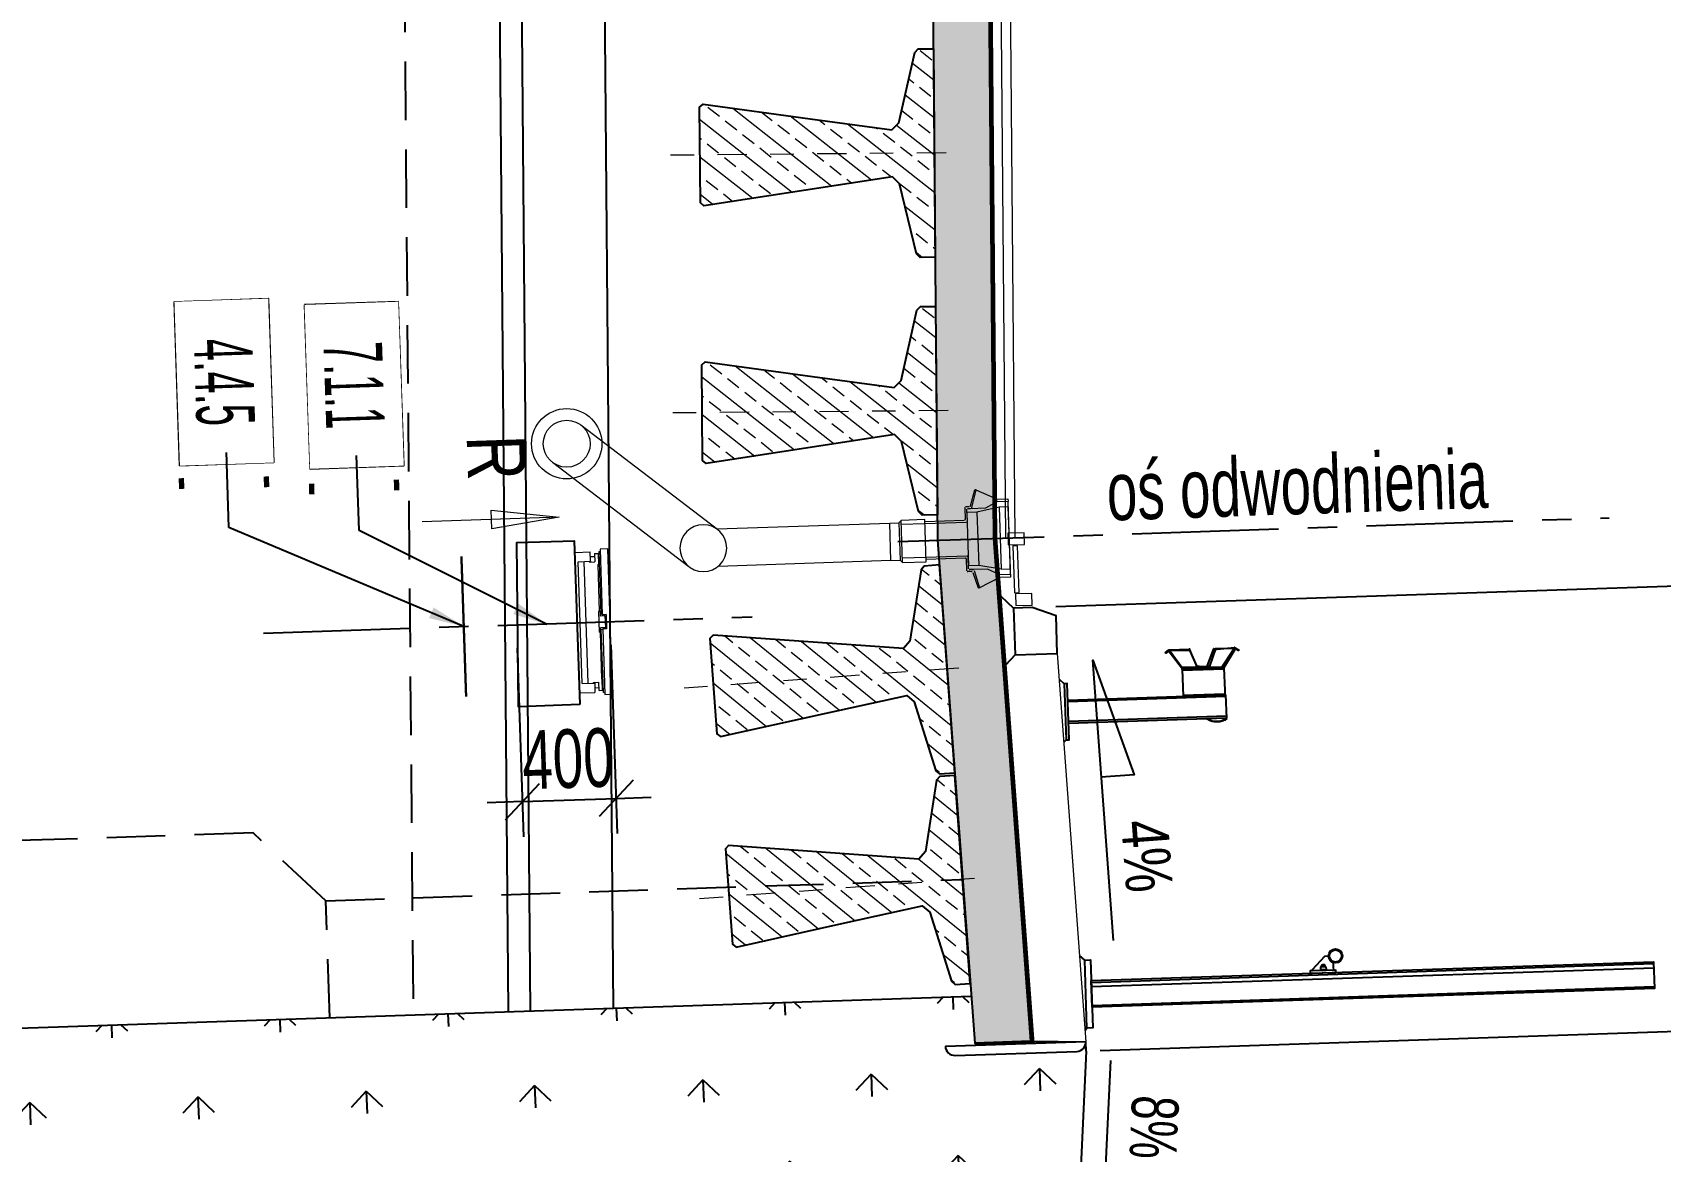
# Model space of a CAD drawing. Header units: metres. Extents: x 8395712 to 9795150, y 4166577 to 5794892.
# Drawn here: x 8418317.16 to 8418324.11, y 5772421.44 to 5772426.22 of the extents above; entities that cross this region are included whole.
import ezdxf
from ezdxf.enums import TextEntityAlignment as Align

# ---------------------------------------------------------------- set-up
doc = ezdxf.new("R2010")
doc.units = ezdxf.units.M
doc.set_wipeout_variables(frame=1)
doc.header["$PDMODE"] = 35
doc.header["$PDSIZE"] = 0.002
doc.linetypes.add('CENTER', pattern=[2, 1.25, -0.25, 0.25, -0.25])
doc.linetypes.add('HIDDEN', pattern=[0.375, 0.25, -0.125])
for name, color, linetype, lineweight in [('$0$AII_M_wyposażenie', 8, 'Continuous', 9), ('AII_M_konstrukcja', 1, 'Continuous', 25), ('AII_M_kreskowanie', 8, 'Continuous', 0), ('AII_M_nawierzchnia', 9, 'Continuous', 18), ('AII_M_odwodnienie', 8, 'Continuous', 9), ('AII_M_opisy', 1, 'Continuous', 25), ('AII_M_opisy wymiary', 1, 'Continuous', 25), ('AII_M_osie', 9, 'CENTER', 18), ('AII_M_wymiary', 1, 'Continuous', 25), ('AII_M_wyposazenie', 1, 'Continuous', 25)]:
    doc.layers.add(name, color=color, linetype=linetype, lineweight=lineweight)
for name, color, linetype in [('$4$AII_M_obiekty', 7, 'Continuous'), ('00RysOpi-T', 2, 'Continuous'), ('AII_M_bariery', 8, 'Continuous'), ('AII_M_ekrany', 8, 'Continuous'), ('AII_M_izolacja', 8, 'Continuous'), ('AII_M_konstrukcja beton', 3, 'Continuous'), ('AII_M_krawężnik', 9, 'Continuous'), ('AII_M_opis', 1, 'Continuous'), ('AII_M_opisy do legendy', 2, 'Continuous'), ('AII_M_osie główne', 8, 'CENTER'), ('AII_M_podpory', 1, 'Continuous'), ('AII_M_wyposażenie', 8, 'Continuous')]:
    doc.layers.add(name, color=color, linetype=linetype)
doc.styles.add('AII_norm.', font='CDMSIMPL.shx', dxfattribs={"width": 0.75, "bigfont": 'CDMBIGPL.shx'})
doc.styles.add('CDMSTYLE', font='CDMSIMPL.shx', dxfattribs={"width": 0.7, "bigfont": 'CDMBIGPL.shx'})
doc.dimstyles.new('CDM-ME100MM', dxfattribs={"dimscale": 0.1, "dimtxt": 2.5, "dimasz": 1.5, "dimexe": 1.5, "dimexo": 1, "dimgap": 0.5, "dimtad": 1, "dimdec": 0, "dimlfac": 1000, "dimrnd": 1, "dimzin": 9, "dimtxsty": 'CDMSTYLE', "dimblk": 'OBLIQUE', "dimcen": 2.5, "dimdle": 1.5, "dimclrd": 9, "dimclre": 9, "dimclrt": 1, "dimadec": 1, "dimazin": 2, "dimtfac": 1, "dimtdec": 0, "dimtix": 1, "dimtmove": 2, "dimatfit": 3, "dimldrblk": 'DOT', "dimfxl": 1, "dimtvp": 1, "dimtolj": 1, "dimtzin": 0, "dimlwd": 25, "dimlwe": 25, "dimarcsym": 0})
doc.dimstyles.new('CDM-ME100MM$7', dxfattribs={"dimscale": 0.1, "dimtxt": 2.5, "dimasz": 1.5, "dimexe": 1.5, "dimexo": 1, "dimgap": 0.5, "dimtad": 1, "dimdec": 0, "dimlfac": 1000, "dimrnd": 1, "dimzin": 9, "dimtxsty": 'CDMSTYLE', "dimblk": 'OBLIQUE', "dimcen": 2.5, "dimdle": 1.5, "dimclrd": 9, "dimclre": 9, "dimclrt": 1, "dimadec": 1, "dimazin": 2, "dimtfac": 1, "dimtdec": 0, "dimtix": 1, "dimtmove": 2, "dimatfit": 3, "dimfxl": 1, "dimtvp": 1, "dimtolj": 1, "dimtzin": 0, "dimlwd": 25, "dimlwe": 25, "dimarcsym": 0})

# ---------------------------------------------------------------- blocks, each defined once
blk = doc.blocks.new('Deska_0.6')
at = {"layer": 'AII_M_wyposażenie', "color": 0, "linetype": 'ByBlock', "lineweight": -2}
blk.add_lwpolyline([(0, 0), (0, -0.6, 0.414214), (0.04, -0.56), (0.04, -0.04, 0.414214)], format="xyb", close=True, dxfattribs=at)
blk = doc.blocks.new('Bariera')
at = {"color": 0, "linetype": 'ByBlock', "lineweight": -2}
for p, q in [((-0.165, 0.685), (-0.165, 0.505)), ((-0.0686, 0.685), (-0.165, 0.685)), ((-0.161, 0.505), (-0.161, 0.685)), ((-0.05, 0.685), (-0.0686, 0.685)), ((-0.054, 0.505), (-0.054, 0.685)), ((-0.05, 0.683), (-0.05, 0.687)), ((-0.05, 0.503), (-0.05, 0.683)), ((-0.042, 0.687), (-0.042, 0.013)), ((0.042, 0.687), (0.042, 0.013)), ((0.0522, 0.6891), (0.05, 0.687)), ((-0.165, 0.505), (-0.05, 0.505))]:
    blk.add_line(p, q, dxfattribs=at)
for points in [[(-0.25, 0.4542), (-0.25, 0.5379, -0.324981), (-0.2452, 0.5446), (-0.1778, 0.5664, 0.324981), (-0.173, 0.5731), (-0.173, 0.593), (-0.173, 0.6129, 0.324981), (-0.1778, 0.6196), (-0.2452, 0.6414, -0.324981), (-0.25, 0.6481), (-0.25, 0.7318, -0.15172), (-0.2488, 0.7358), (-0.239, 0.75), (-0.2365, 0.7483), (-0.2458, 0.7349, 0.15172), (-0.247, 0.7309), (-0.247, 0.6503, 0.324981), (-0.2422, 0.6436), (-0.1748, 0.6218, -0.324981), (-0.17, 0.6151), (-0.17, 0.593), (-0.17, 0.5709, -0.324981), (-0.1748, 0.5642), (-0.2422, 0.5424, 0.324981), (-0.247, 0.5357), (-0.247, 0.4551, 0.15172), (-0.2458, 0.4511), (-0.2365, 0.4377), (-0.239, 0.436), (-0.2488, 0.4502, -0.15172), (-0.25, 0.4542, 0.15172), (-0.2488, 0.4502)], [(0.0522, 0.6891, -0.305469), (0.0521, 0.6048), (0.05, 0.607, 0.3), (0.05, 0.687, 0.425)]]:
    blk.add_lwpolyline(points, format="xyb", dxfattribs=at)
blk.add_lwpolyline([(-0.1682, 0.6851, -0.252386), (-0.165, 0.6792), (-0.165, 0.5068, -0.252386), (-0.1682, 0.5009), (-0.241, 0.453), (-0.2437, 0.4572), (-0.1732, 0.5036, 0.252386), (-0.17, 0.5095), (-0.17, 0.6765, 0.252386), (-0.1732, 0.6824), (-0.2437, 0.7288), (-0.241, 0.733)], format="xyb", close=True, dxfattribs=at)
blk.add_lwpolyline([(-0.05, 0.013), (-0.05, 0.687), (0.05, 0.687), (0.05, 0.013)], dxfattribs=at)
blk.add_lwpolyline([(-0.12, 0), (0.12, 0), (0.12, 0.013), (-0.12, 0.013)], close=True, dxfattribs=at)
blk = doc.blocks.new('Ekran_przeciwolśnieniowy_pochwyt')
at = {"layer": 'AII_M_ekrany', "color": 0, "linetype": 'ByBlock', "lineweight": -2}
for p, q in [((-0.032, 0.025), (-0.032, 2.425)), ((-0.014, 0.025), (-0.014, 2.425)), ((0.066, 0.025), (0.066, 2.425))]:
    blk.add_line(p, q, dxfattribs=at)
at = {"layer": 'AII_M_ekrany', "color": 0, "linetype": 'ByBlock', "lineweight": -2, "ltscale": 0.5}
for p, q in [((-0.0739, 1.018), (-0.0739, 1.0141)), ((-0.0648, 1.0278), (-0.0662, 1.0254)), ((-0.0662, 1.0254), (-0.0662, 1.0065)), ((-0.0648, 1.0042), (-0.0662, 1.0065)), ((-0.0648, 1.0278), (-0.053, 1.0278)), ((-0.0648, 1.0278), (-0.0648, 1.0042)), ((-0.0648, 1.0042), (-0.053, 1.0042)), ((-0.053, 1.028), (-0.053, 1.004)), ((-0.05, 1.028), (-0.053, 1.028)), ((-0.053, 1.0278), (-0.053, 1.0042)), ((-0.053, 1.0235), (-0.053, 1.0085)), ((-0.05, 1.004), (-0.053, 1.004)), ((-0.05, 1.028), (-0.05, 1.004))]:
    blk.add_line(p, q, dxfattribs=at)
at = {"layer": 'AII_M_ekrany', "color": 0, "linetype": 'ByBlock', "lineweight": -2}
blk.add_lwpolyline([(0.074, 0.025), (-0.04, 0.025), (-0.04, 2.425), (0.074, 2.425), (0.074, 0.025)], dxfattribs=at)
blk.add_lwpolyline([(-0.0821, 1.059), (-0.0637, 1.059), (-0.05, 1.059), (-0.05, 0.97), (-0.0559, 0.97), (-0.111, 1.025), (-0.111, 1.04, 0.317383)], format="xyb", close=True, dxfattribs=at)
for points in [[(-0.04, 0.9597), (-0.04, 1.0692), (-0.05, 1.0692), (-0.05, 0.9597)], [(-0.128, 0), (-0.128, 0.025), (0.162, 0.025), (0.162, 0)]]:
    blk.add_lwpolyline(points, close=True, dxfattribs=at)
for radius in [0.03, 0.026]:
    blk.add_circle((-0.11, 1.07), radius, dxfattribs=at)
at = {"layer": 'AII_M_ekrany', "color": 0, "linetype": 'ByBlock', "lineweight": -2, "ltscale": 0.5}
for centre, start, end in [((-0.0663, 1.0178), 88.66574, 180.38083), ((-0.0663, 1.0141), 179.61917, 271.33426)]:
    blk.add_arc(centre, 0.00758, start, end, dxfattribs=at)
blk = doc.blocks.new('$0$ŁożGarn GJ-flat-1')
at = {"layer": '$0$AII_M_wyposażenie', "linetype": 'Continuous', "lineweight": -2, "ltscale": 0.01}
for p, q in [((-0.31, 0.107), (-0.31, 0.14)), ((-0.31, 0.14), (0.31, 0.14)), ((0.31, 0.14), (0.31, 0.107)), ((-0.03, 0.107), (-0.31, 0.107)), ((-0.301, 0.101), (-0.301, 0.107)), ((-0.301, 0.101), (-0.033, 0.101)), ((-0.292, 0.098), (-0.245, 0.098)), ((-0.292, 0.083), (-0.292, 0.098)), ((-0.292, 0.083), (-0.257, 0.083)), ((-0.28, 0.065), (-0.28, 0.083)), ((-0.257, 0.06), (-0.257, 0.083)), ((-0.245, 0.095), (-0.245, 0.101)), ((-0.044, 0.095), (-0.245, 0.095)), ((-0.044, 0.098), (-0.044, 0.101)), ((-0.044, 0.098), (-0.025, 0.098)), ((-0.044, 0.098), (-0.044, 0.092)), ((0.044, 0.092), (-0.044, 0.092)), ((-0.033, 0.107), (-0.033, 0.101)), ((0.03, 0.1235), (-0.03, 0.1235)), ((-0.03, 0.1235), (-0.03, 0.107)), ((-0.025, 0.1185), (-0.03, 0.1185)), ((-0.025, 0.1115), (-0.03, 0.1115)), ((0.025, 0.1185), (-0.025, 0.1185)), ((-0.025, 0.1185), (-0.025, 0.098)), ((0.025, 0.1185), (0.03, 0.1185)), ((0.025, 0.1185), (0.025, 0.098)), ((0.025, 0.1115), (0.03, 0.1115)), ((0.044, 0.098), (0.025, 0.098)), ((0.03, 0.1235), (0.03, 0.107)), ((0.31, 0.107), (0.03, 0.107)), ((0.033, 0.107), (0.033, 0.101)), ((0.301, 0.101), (0.033, 0.101)), ((0.044, 0.098), (0.044, 0.101)), ((0.044, 0.098), (0.044, 0.092)), ((0.245, 0.095), (0.044, 0.095)), ((0.245, 0.095), (0.245, 0.101)), ((0.292, 0.098), (0.245, 0.098)), ((0.292, 0.083), (0.257, 0.083)), ((0.257, 0.06), (0.257, 0.083)), ((0.28, 0.065), (0.28, 0.083)), ((0.292, 0.083), (0.292, 0.098)), ((0.301, 0.101), (0.301, 0.107)), ((-0.26, 0.065), (-0.3, 0.065)), ((-0.3, 0), (-0.3, 0.065)), ((-0.3, 0), (0.3, 0)), ((-0.26, 0.065), (-0.257, 0.065)), ((-0.26, 0.012), (-0.26, 0.065)), ((-0.26, 0.06), (-0.257, 0.06)), ((0.26, 0.036), (-0.26, 0.036)), ((-0.26, 0.012), (0.26, 0.012)), ((0.26, 0.065), (0.257, 0.065)), ((0.26, 0.06), (0.257, 0.06)), ((0.26, 0.065), (0.3, 0.065)), ((0.26, 0.012), (0.26, 0.065)), ((0.3, 0), (0.3, 0.065))]:
    blk.add_line(p, q, dxfattribs=at)
blk = doc.blocks.new('*E134')
at = {"layer": '$4$AII_M_obiekty', "lineweight": 18, "rotation": 0.000850774965542019}
blk.add_blockref('$0$ŁożGarn GJ-flat-1', (0.0005, -0.24), dxfattribs=at)
blk = doc.blocks.new('*U443')
at = {"layer": 'AII_M_odwodnienie', "color": 0, "lineweight": -2}
for p, q in [((-155, 0), (155, 0)), ((-167.2, -47.8), (-208.8, -134.5)), ((167.2, -47.8), (208.8, -134.5)), ((-210.1, -135.5), (-210.1, -138.6)), ((-210.1, -135.5), (-210.1, -138.6)), ((113.6, -134.5), (-113.7, -134.5)), ((210.1, -135.5), (210.1, -138.6)), ((210.1, -135.5), (210.1, -138.6)), ((210.1, -135.5), (210.1, -138.6)), ((210.1, -135.5), (210.1, -138.6)), ((210.1, -135.5), (210.1, -138.6)), ((-142.2, -160.8), (-209.4, -139.6)), ((-138, -166.6), (-138, -182)), ((-134, -186), (-84, -186)), ((-130, -161), (-130, -174)), ((-126, -178), (-76, -178)), ((112.5, -178), (-113.7, -178)), ((126, -178), (76, -178)), ((134, -186), (84, -186)), ((130, -161), (130, -174)), ((138, -166.6), (138, -182)), ((142.2, -160.8), (209.4, -139.6)), ((-80, -507.8), (-80, -1246)), ((80, -1246), (80, -507.8))]:
    blk.add_line(p, q, dxfattribs=at)
at = {"layer": 'AII_M_odwodnienie', "color": 0, "lineweight": -2, "ltscale": 0.25}
for p, q in [((-90, -458.8), (90, -458.8)), ((-80, -507.8), (-80, -468.4)), ((80, -507.8), (80, -468.4)), ((-80, -507.8), (80, -507.8))]:
    blk.add_line(p, q, dxfattribs=at)
at = {"layer": 'AII_M_odwodnienie', "color": 0, "lineweight": -2}
for points in [[(-155, 0), (-167.2, 0), (-167.2, -47.8), (-155, -47.8)], [(-132.5, 0), (132.5, 0), (132.5, -39.2), (-132.5, -39.2)], [(167.2, 0), (155, 0), (155, -47.8), (167.2, -47.8)]]:
    blk.add_lwpolyline(points, close=True, dxfattribs=at)
for points in [[(-155, -47.8), (-130, -97.8), (-130, -161)], [(-132.5, -39.2), (-113.7, -134.5), (-113.7, -178)], [(132.5, -39.2), (113.7, -134.5), (113.7, -178)], [(155, -47.8), (130, -97.8), (130, -161)], [(-134.4, -155.2), (-208.8, -134.5)], [(134.4, -155.2), (208.8, -134.5)], [(-80.1, -190), (-80.1, -358.2)], [(-72.1, -182), (-72.1, -358.2)], [(72, -182), (72, -358.2)], [(80, -190), (80, -358.2)]]:
    blk.add_lwpolyline(points, dxfattribs=at)
at = {"layer": 'AII_M_odwodnienie', "color": 0, "lineweight": -2, "ltscale": 0.25}
blk.add_lwpolyline([(-90, -458.8), (-90, -358.2), (90, -358.2), (90, -458.8), (80, -468.4), (-80, -468.4)], close=True, dxfattribs=at)
at = {"layer": 'AII_M_odwodnienie', "color": 0, "lineweight": -2, "ltscale": 0.1}
for points in [[(-72, -358.2), (-72, -458.8)], [(72, -358.2), (72, -458.8)]]:
    blk.add_lwpolyline(points, dxfattribs=at)
at = {"layer": 'AII_M_odwodnienie', "color": 0, "lineweight": -2, "ltscale": 10}
blk.add_circle((0, -1306), 100, dxfattribs=at)
at = {"layer": 'AII_M_odwodnienie', "color": 0, "lineweight": -2}
for centre, radius, start, end in [((-209.1, -135.5), 0.981, 75, 180), ((-209.1, -138.6), 0.981, 180, 252.9675), ((209.1, -135.5), 0.981, 0, 105), ((209.1, -135.5), 0.981, 0, 105), ((209.1, -135.5), 0.981, 0, 105), ((209.1, -135.5), 0.981, 0, 105), ((209.1, -135.5), 0.981, 0, 105), ((209.1, -138.6), 0.981, 287.0325, 0), ((209.1, -138.6), 0.981, 287.0325, 0), ((209.1, -138.6), 0.981, 287.0325, 0), ((209.1, -138.6), 0.981, 287.0325, 0), ((209.1, -138.6), 0.981, 287.0325, 0), ((-144, -166.6), 6, 0, 72.9675), ((-134, -182), 4, 180, 270), ((-136, -161), 6, 0, 75), ((-126, -174), 4, 180, 270), ((-84.1, -190), 4, 0, 90), ((-76.1, -182), 4, 0, 90), ((76, -182), 4, 90, 180), ((76, -182), 4, 90, 180), ((84, -190), 4, 90, 180), ((126, -174), 4, 270, 0), ((136, -161), 6, 105, 180), ((134, -182), 4, 270, 0), ((144, -166.6), 6, 107.0325, 180)]:
    blk.add_arc(centre, radius, start, end, dxfattribs=at)
blk = doc.blocks.new('Spadek')
at = {"layer": 'AII_M_wymiary', "color": 9}
blk.add_lwpolyline([(-0.2999, 0), (0.2999, 0), (0.0499, 0.07), (0.0499, 0.07), (0.0499, 0)], dxfattribs=at)
at = {"layer": 'AII_M_wymiary', "color": 1, "style": 'CDMSTYLE', "width": 0.8}
blk.add_attdef('SP', text='', height=0.1, rotation=360, dxfattribs=at).set_placement((-0.125, 0.035), align=Align.CENTER)
blk = doc.blocks.new('A$C2EC13F79')
at = {"layer": 'AII_M_odwodnienie', "color": 0, "lineweight": -2}
for points in [[(0, -7), (5, -7), (5, 0), (0, 0)], [(26, -4.63), (31, -4.63), (31, 2.37), (26, 2.37)], [(5.5, -5), (25.5, -5), (25.5, -3), (5.5, -3)]]:
    blk.add_lwpolyline(points, close=True, dxfattribs=at)
blk = doc.blocks.new('_OBLIQUE')
at = {"color": 0, "linetype": 'ByBlock'}
blk.add_line((-0.5, -0.5), (0.5, 0.5), dxfattribs=at)
blk = doc.blocks.new('*D372')
at = {"layer": 'AII_M_opisy wymiary', "color": 9, "linetype": 'ByBlock', "lineweight": 25, "transparency": 16777216}
for p, q in [((8418323.8526, 5772435.3014), (8418324.2414, 5772423.7079)), ((8418321.3977, 5772435.069), (8418324.0075, 5772435.1565)), ((8418321.5256, 5772423.767), (8418324.3863, 5772423.8629))]:
    blk.add_line(p, q, dxfattribs=at)
at = {"layer": 'Defpoints', "color": 0, "linetype": 'ByBlock', "lineweight": 25, "transparency": 16777216}
for p in [(8418321.2978, 5772435.0657), (8418324.2363, 5772423.8579), (8418321.4257, 5772423.7636)]:
    blk.add_point(p, dxfattribs=at)
at = {"layer": 'AII_M_opisy wymiary', "color": 9, "linetype": 'ByBlock', "lineweight": 25, "transparency": 16777216, "xscale": 0.15, "yscale": 0.15, "zscale": 0.15}
for p, rotation in [((8418323.8576, 5772435.1515), 91.92062238634111), ((8418324.2363, 5772423.8579), 271.9206223863411)]:
    blk.add_blockref('_OBLIQUE', p, dxfattribs=dict(at, rotation=rotation))
at = {"layer": 'AII_M_opisy wymiary', "color": 1, "linetype": 'ByBlock', "lineweight": 25, "transparency": 16777216, "insert": (8418324.2219, 5772429.5106), "char_height": 0.25, "attachment_point": 5, "rotation": 271.92062, "style": 'CDMSTYLE'}
blk.add_mtext('\\A1;11300', dxfattribs=at)
blk = doc.blocks.new('_DOT')
at = {"color": 0, "linetype": 'ByBlock'}
blk.add_line((-0.5, 0), (-1, 0), dxfattribs=at)
at = {"color": 0, "linetype": 'ByBlock', "const_width": 0.5}
blk.add_lwpolyline([(-0.25, 0, 1), (0.25, 0, 1)], format="xyb", close=True, dxfattribs=at)
blk = doc.blocks.new('*D373')
at = {"layer": 'AII_M_opisy wymiary', "color": 9, "linetype": 'ByBlock', "lineweight": 25, "transparency": 16777216}
for p, q in [((8418324.2313, 5772424.0078), (8418324.305, 5772421.809)), ((8418321.5256, 5772423.767), (8418324.3863, 5772423.8629)), ((8418321.7156, 5772421.8723), (8418324.4499, 5772421.964))]:
    blk.add_line(p, q, dxfattribs=at)
at = {"layer": 'Defpoints', "color": 0, "linetype": 'ByBlock', "lineweight": 25, "transparency": 16777216}
for p in [(8418321.4257, 5772423.7636), (8418324.3, 5772421.9589), (8418321.6157, 5772421.8689)]:
    blk.add_point(p, dxfattribs=at)
at = {"layer": 'AII_M_opisy wymiary', "color": 9, "linetype": 'ByBlock', "lineweight": 25, "transparency": 16777216, "xscale": 0.15, "yscale": 0.15, "zscale": 0.15}
for p, rotation in [((8418324.2363, 5772423.8579), 91.92062238634111), ((8418324.3, 5772421.9589), 271.9206223863411)]:
    blk.add_blockref('_OBLIQUE', p, dxfattribs=dict(at, rotation=rotation))
at = {"layer": 'AII_M_opisy wymiary', "color": 1, "linetype": 'ByBlock', "lineweight": 25, "transparency": 16777216, "insert": (8418324.4431, 5772422.9143), "char_height": 0.25, "attachment_point": 5, "rotation": 271.92062, "style": 'CDMSTYLE'}
blk.add_mtext('\\A1;1900', dxfattribs=at)
blk = doc.blocks.new('*D369')
at = {"layer": 'AII_M_opisy wymiary', "color": 9, "linetype": 'ByBlock', "lineweight": 25, "transparency": 16777216}
for p, q in [((8418324.2074, 5772436.4139), (8418324.6967, 5772421.8221)), ((8418321.4552, 5772436.1716), (8418324.3623, 5772436.2691)), ((8418321.7156, 5772421.8723), (8418324.8416, 5772421.9771))]:
    blk.add_line(p, q, dxfattribs=at)
at = {"layer": 'Defpoints', "color": 0, "linetype": 'ByBlock', "lineweight": 25, "transparency": 16777216}
for p in [(8418321.3553, 5772436.1682), (8418324.6917, 5772421.9721), (8418321.6157, 5772421.8689)]:
    blk.add_point(p, dxfattribs=at)
at = {"layer": 'AII_M_opisy wymiary', "color": 9, "linetype": 'ByBlock', "lineweight": 25, "transparency": 16777216, "xscale": 0.15, "yscale": 0.15, "zscale": 0.15}
for p, rotation in [((8418324.2124, 5772436.264), 91.92062238634111), ((8418324.6917, 5772421.9721), 271.9206223863411)]:
    blk.add_blockref('_OBLIQUE', p, dxfattribs=dict(at, rotation=rotation))
at = {"layer": 'AII_M_opisy wymiary', "color": 1, "linetype": 'ByBlock', "lineweight": 25, "transparency": 16777216, "insert": (8418324.6269, 5772429.1239), "char_height": 0.25, "attachment_point": 5, "rotation": 271.92062, "style": 'CDMSTYLE'}
blk.add_mtext('\\A1;14300', dxfattribs=at)
blk = doc.blocks.new('*D366')
at = {"layer": 'AII_M_opisy wymiary', "color": 9, "linetype": 'ByBlock', "lineweight": 25, "transparency": 16777216}
for p, q in [((8418324.1642, 5772452.5215), (8418325.1931, 5772421.8388)), ((8418320.6968, 5772452.2552), (8418324.3192, 5772452.3767)), ((8418321.7156, 5772421.8723), (8418325.338, 5772421.9937))]:
    blk.add_line(p, q, dxfattribs=at)
at = {"layer": 'Defpoints', "color": 0, "linetype": 'ByBlock', "lineweight": 25, "transparency": 16777216}
for p in [(8418320.5968, 5772452.2518), (8418325.1881, 5772421.9887), (8418321.6157, 5772421.8689)]:
    blk.add_point(p, dxfattribs=at)
at = {"layer": 'AII_M_opisy wymiary', "color": 9, "linetype": 'ByBlock', "lineweight": 25, "transparency": 16777216, "xscale": 0.15, "yscale": 0.15, "zscale": 0.15}
for p, rotation in [((8418324.1692, 5772452.3716), 91.92062238634111), ((8418325.1881, 5772421.9887), 271.9206223863411)]:
    blk.add_blockref('_OBLIQUE', p, dxfattribs=dict(at, rotation=rotation))
at = {"layer": 'AII_M_opisy wymiary', "color": 1, "linetype": 'ByBlock', "lineweight": 25, "transparency": 16777216, "insert": (8418324.8536, 5772437.186), "char_height": 0.25, "attachment_point": 5, "rotation": 271.92062, "style": 'CDMSTYLE'}
blk.add_mtext('\\A1;30400', dxfattribs=at)
blk = doc.blocks.new('*D374')
at = {"layer": 'AII_M_opisy wymiary', "color": 9, "linetype": 'ByBlock', "lineweight": 25, "transparency": 16777216}
for p, q in [((8418319.6282, 5772423.6033), (8418319.6552, 5772422.7985)), ((8418319.2284, 5772423.5899), (8418319.2554, 5772422.7851)), ((8418319.2504, 5772422.935), (8418319.1004, 5772422.93)), ((8418319.2504, 5772422.935), (8418319.6501, 5772422.9484)), ((8418319.6501, 5772422.9484), (8418319.8001, 5772422.9535))]:
    blk.add_line(p, q, dxfattribs=at)
at = {"layer": 'Defpoints', "color": 0, "linetype": 'ByBlock', "lineweight": 25, "transparency": 16777216}
for p in [(8418319.2251, 5772423.6898), (8418319.6248, 5772423.7032), (8418319.6501, 5772422.9484)]:
    blk.add_point(p, dxfattribs=at)
at = {"layer": 'AII_M_opisy wymiary', "color": 9, "linetype": 'ByBlock', "lineweight": 25, "transparency": 16777216, "xscale": 0.15, "yscale": 0.15, "zscale": 0.15}
for p, rotation in [((8418319.2504, 5772422.935), 1.920622386341133), ((8418319.6501, 5772422.9484), 181.9206223863411)]:
    blk.add_blockref('_OBLIQUE', p, dxfattribs=dict(at, rotation=rotation))
at = {"layer": 'AII_M_opisy wymiary', "color": 1, "linetype": 'ByBlock', "lineweight": 25, "transparency": 16777216, "insert": (8418319.4444, 5772423.1166), "char_height": 0.25, "attachment_point": 5, "rotation": 1.92062, "style": 'CDMSTYLE'}
blk.add_mtext('\\A1;400', dxfattribs=at)
blk = doc.blocks.new('OpiNum01')
at = {"layer": 'AII_M_opisy do legendy', "color": 0, "linetype": 'Continuous'}
blk.add_lwpolyline([(-3.5, -2), (3.5, -2), (3.5, 2), (-3.5, 2)], close=True, dxfattribs=at)
at = {"color": 9, "linetype": 'Continuous', "lineweight": 25, "style": 'CDMSTYLE', "width": 0.7, "flags": 1}
for tag, p in [('NAZWAPOL', (-4.105, -6.803)), ('NAZWAANG', (-4.105, -10.477)), ('SPECYF', (-4.105, -14.151)), ('ID', (-4.105, -17.825)), ('BAZA', (-4.105, -21.499)), ('RYSUNEK', (-4.105, -25.173))]:
    blk.add_attdef(tag, p, '', height=2, dxfattribs=at)
at = {"layer": 'AII_M_opisy do legendy', "linetype": 'Continuous', "lineweight": -2, "style": 'CDMSTYLE', "width": 0.5}
blk.add_attdef('NR', text='', height=2.5, dxfattribs=at).set_placement((0, 0), align=Align.MIDDLE)
at = {"color": 0, "linetype": 'Continuous'}
blk.add_wipeout([(-3.5, -2), (3.5, -2), (3.5, 2), (-3.5, 2)], dxfattribs=at).dxf.layer = 'AII_M_opisy do legendy'
blk = doc.blocks.new('OpiTxt01')
at = {"color": 0, "linetype": 'Continuous', "lineweight": 20, "style": 'CDMSTYLE', "width": 0.7}
blk.add_attdef('TEKST_GORNY', (1, 0.895), '', height=2, dxfattribs=at)
at = {"color": 0, "linetype": 'Continuous', "lineweight": -2, "style": 'CDMSTYLE', "width": 0.7}
blk.add_attdef('TEKST_DOLNY', (1.049, -2.731), '', height=2, dxfattribs=at)

msp = doc.modelspace()

# ---------------------------------------------------------------- hatches: boundary and pattern name
at = {"layer": 'AII_M_kreskowanie', "lineweight": 25}
h = msp.add_hatch(dxfattribs=at)
h.set_pattern_fill('ANSI33', color=256, scale=0.5, angle=-88.07938)
h.set_pattern_definition([(316.92062, (8418311.75526, 5772465.75377), (0.08537637, 0.09130102), []), (316.92062, (8418311.75822, 5772465.66543), (0.08537637, 0.09130102), [0.0625, -0.03125])])
h.paths.add_polyline_path([(8418320.9191, 5772436.1036), (8418321.0218, 5772424.0502), (8418321.1798, 5772421.9043), (8418321.4197, 5772421.9124), (8418321.2617, 5772424.0583), (8418321.1589, 5772436.1116)])
at = {"layer": 'AII_M_kreskowanie'}
h = msp.add_hatch(dxfattribs=at)
h.set_pattern_fill('ANSI33', color=256, scale=0.5, angle=-83.2119)
h.set_pattern_definition([(321.788101, (8418324.74296, 5770587.19652), (0.077321448, 0.098216056), []), (321.788101, (8418324.7534, 5770587.10875), (0.077321448, 0.098216056), [0.0625, -0.03125])])
h.paths.add_polyline_path([(8418320.006, 5772425.8988), (8418320.0208, 5772425.9118), (8418320.8269, 5772425.8016), (8418320.8566, 5772425.8318), (8418320.9241, 5772426.1324), (8418320.9389, 5772426.1475), (8418321.0039, 5772426.1481), (8418321.0115, 5772425.2581), (8418320.9465, 5772425.2576), (8418320.9314, 5772425.2724), (8418320.8588, 5772425.5718), (8418320.8286, 5772425.6016), (8418320.0245, 5772425.4776), (8418320.0095, 5772425.4904)])
h = msp.add_hatch(dxfattribs=at)
h.set_pattern_fill('ANSI33', color=256, scale=0.5, angle=-83.2119)
h.set_pattern_definition([(321.788101, (8418324.75234, 5770586.09656), (0.077321448, 0.098216056), []), (321.788101, (8418324.76278, 5770586.00879), (0.077321448, 0.098216056), [0.0625, -0.03125])])
h.paths.add_polyline_path([(8418320.0154, 5772424.7988), (8418320.0301, 5772424.8118), (8418320.8363, 5772424.7016), (8418320.866, 5772424.7319), (8418320.9335, 5772425.0324), (8418320.9483, 5772425.0476), (8418321.0133, 5772425.0481), (8418321.0209, 5772424.1582), (8418320.9559, 5772424.1576), (8418320.9408, 5772424.1725), (8418320.8682, 5772424.4719), (8418320.838, 5772424.5016), (8418320.0338, 5772424.3777), (8418320.0189, 5772424.3904)])
h = msp.add_hatch(dxfattribs=at)
h.set_pattern_fill('ANSI33', color=256, scale=0.5, angle=-84.07041)
h.set_pattern_definition([(320.9295905, (8418296.34195, 5770612.2299), (0.078784367, 0.097046502), []), (320.9295905, (8418296.35108, 5770612.14198), (0.078784367, 0.097046502), [0.0625, -0.03125])])
h.paths.add_polyline_path([(8418320.0799, 5772423.2242), (8418320.0957, 5772423.2125), (8418320.8901, 5772423.3883), (8418320.9222, 5772423.3606), (8418321.014, 5772423.0666), (8418321.0301, 5772423.0527), (8418321.0949, 5772423.0575), (8418321.0296, 5772423.9451), (8418320.9647, 5772423.9403), (8418320.9509, 5772423.9242), (8418320.9031, 5772423.6199), (8418320.8754, 5772423.5878), (8418320.0638, 5772423.6454), (8418320.05, 5772423.6315)])
h = msp.add_hatch(dxfattribs=at)
h.set_pattern_fill('ANSI33', color=256, scale=0.5, angle=-84.07041)
h.set_pattern_definition([(320.9295905, (8418296.4081, 5770611.33161), (0.078784367, 0.097046502), []), (320.9295905, (8418296.41723, 5770611.24369), (0.078784367, 0.097046502), [0.0625, -0.03125])])
h.paths.add_polyline_path([(8418320.1461, 5772422.3259), (8418320.1618, 5772422.3142), (8418320.9562, 5772422.49), (8418320.9883, 5772422.4623), (8418321.0802, 5772422.1683), (8418321.0962, 5772422.1544), (8418321.1611, 5772422.1592), (8418321.0957, 5772423.0468), (8418321.0309, 5772423.042), (8418321.017, 5772423.026), (8418320.9693, 5772422.7216), (8418320.9415, 5772422.6895), (8418320.13, 5772422.7471), (8418320.1161, 5772422.7332)])
at = {"layer": 'AII_M_kreskowanie', "linetype": 'ByBlock', "lineweight": 25}
h = msp.add_hatch(dxfattribs=at)
h.set_pattern_fill('GRASS', color=256, scale=0.02, angle=270)
h.set_pattern_definition([(271.9206, (8418316.3337, 5772424.49843), (0.371047, -0.34697), [0.09525, -0.62317]), (226.9206, (8418316.3337, 5772424.49843), (0.371047, -0.34697), [0.09525, -0.41275]), (316.9206, (8418316.3337, 5772424.49843), (0.34697, 0.371047), [0.09525, -0.41275])])
h.paths.add_polyline_path([(8418318.01, 5772415.4145), (8418318.0009, 5772415.6843), (8418318.1808, 5772415.6904), (8418318.1718, 5772415.9602), (8418318.3517, 5772415.9663), (8418318.3426, 5772416.2361), (8418318.5225, 5772416.2421), (8418318.5135, 5772416.512), (8418318.6934, 5772416.518), (8418318.6843, 5772416.7879), (8418318.8642, 5772416.7939), (8418318.8552, 5772417.0637), (8418319.0351, 5772417.0698), (8418319.026, 5772417.3396), (8418319.2059, 5772417.3457), (8418319.1969, 5772417.6155), (8418319.3768, 5772417.6215), (8418319.3677, 5772417.8914), (8418319.5476, 5772417.8974), (8418319.5386, 5772418.1673), (8418319.7185, 5772418.1733), (8418319.7094, 5772418.4432), (8418319.8893, 5772418.4492), (8418319.8803, 5772418.719), (8418320.0602, 5772418.7251), (8418320.0511, 5772418.9949), (8418320.231, 5772419.0009), (8418320.222, 5772419.2708), (8418320.4019, 5772419.2768), (8418320.3928, 5772419.5467), (8418320.5727, 5772419.5527), (8418320.5637, 5772419.8225), (8418320.7436, 5772419.8286), (8418320.7345, 5772420.0984), (8418320.9144, 5772420.1045), (8418320.9054, 5772420.3743), (8418321.0853, 5772420.3803), (8418321.0762, 5772420.6502), (8418321.2561, 5772420.6562), (8418321.2471, 5772420.9261), (8418321.427, 5772420.9321), (8418321.4179, 5772421.202), (8418321.5978, 5772421.208), (8418321.6092, 5772420.8682), (8418321.6556, 5772421.8703), (8418321.6543, 5772421.9102), (8418321.4197, 5772421.9124), (8418321.1798, 5772421.9043), (8418321.1651, 5772422.1039), (8418320.412, 5772422.0787), (8418319.6389, 5772422.0528), (8418319.2891, 5772422.041), (8418314.9401, 5772421.8952), (8418315.2964, 5772411.2712), (8418315.4472, 5772411.2763), (8418315.4382, 5772411.5461), (8418315.6181, 5772411.5522), (8418315.609, 5772411.822), (8418315.7889, 5772411.828), (8418315.7799, 5772412.0979), (8418315.9598, 5772412.1039), (8418315.9507, 5772412.3738), (8418316.1306, 5772412.3798), (8418316.1216, 5772412.6497), (8418316.3015, 5772412.6557), (8418316.2924, 5772412.9255), (8418316.4723, 5772412.9316), (8418316.4633, 5772413.2014), (8418316.6432, 5772413.2075), (8418316.6341, 5772413.4773), (8418316.814, 5772413.4833), (8418316.805, 5772413.7532), (8418316.9849, 5772413.7592), (8418316.9758, 5772414.0291), (8418317.1557, 5772414.0351), (8418317.1467, 5772414.3049), (8418317.3266, 5772414.311), (8418317.3175, 5772414.5808), (8418317.4974, 5772414.5869), (8418317.4884, 5772414.8567), (8418317.6683, 5772414.8627), (8418317.6592, 5772415.1326), (8418317.8391, 5772415.1386), (8418317.8301, 5772415.4085)])

# ---------------------------------------------------------------- linework, layer by layer
at = {"color": 1, "linetype": 'ByBlock', "lineweight": 25}
msp.add_line((8418321.6556, 5772421.8703), (8418321.6092, 5772420.8681), dxfattribs=at)
at = {"color": 1, "linetype": 'ByBlock', "lineweight": 25, "elevation": 0}
for points in [[(8418321.4197, 5772421.9124), (8418321.6543, 5772421.9102)], [(8418321.6556, 5772421.8703), (8418321.6543, 5772421.9102)]]:
    msp.add_lwpolyline(points, dxfattribs=at)
at = {"color": 9, "linetype": 'ByBlock', "lineweight": 25, "elevation": 0}
msp.add_lwpolyline([(8418321.7587, 5772421.8302), (8418321.71, 5772420.778), (8418321.873, 5772421.271), (8418321.7331, 5772421.2775)], dxfattribs=at)
at = {"layer": 'AII_M_bariery', "color": 8, "elevation": 0}
for points in [[(8418321.5404, 5772423.4577), (8418321.5615, 5772423.438)], [(8418321.5695, 5772423.1981), (8418321.5602, 5772423.1882)]]:
    msp.add_lwpolyline(points, dxfattribs=at)
at = {"layer": 'AII_M_ekrany', "color": 8, "elevation": 0}
for points in [[(8418321.649, 5772422.2583), (8418321.6272, 5772422.2787)], [(8418321.6507, 5772421.9598), (8418321.6588, 5772421.9684)]]:
    msp.add_lwpolyline(points, dxfattribs=at)
at = {"layer": 'AII_M_izolacja', "linetype": 'HIDDEN', "ltscale": 0.5, "const_width": 0.01, "elevation": 0}
msp.add_lwpolyline([(8418320.9189, 5772436.1086), (8418321.1639, 5772436.1168), (8418321.2667, 5772424.0584), (8418321.4251, 5772421.9075), (8418321.18, 5772421.8993)], dxfattribs=at)
at = {"layer": 'AII_M_izolacja', "elevation": 0}
msp.add_lwpolyline([(8418321.1688, 5772436.1219), (8418321.2717, 5772424.0586), (8418321.4304, 5772421.9027)], dxfattribs=at)
at = {"layer": 'AII_M_konstrukcja', "color": 2, "elevation": 0}
for points in [[(8418320.4785, 5772425.8492), (8418320.8269, 5772425.8016), (8418320.8566, 5772425.8318), (8418320.9241, 5772426.1324), (8418320.9389, 5772426.1475), (8418321.0039, 5772426.1481), (8418321.0115, 5772425.2581), (8418320.9465, 5772425.2576), (8418320.9314, 5772425.2724), (8418320.8588, 5772425.5718), (8418320.8286, 5772425.6016), (8418320.0245, 5772425.4776), (8418320.0095, 5772425.4904), (8418320.006, 5772425.8988), (8418320.0208, 5772425.9118), (8418320.4785, 5772425.8492)], [(8418320.4879, 5772424.7492), (8418320.8363, 5772424.7016), (8418320.866, 5772424.7319), (8418320.9335, 5772425.0324), (8418320.9483, 5772425.0476), (8418321.0133, 5772425.0481), (8418321.0209, 5772424.1582), (8418320.9559, 5772424.1576), (8418320.9408, 5772424.1725), (8418320.8682, 5772424.4719), (8418320.838, 5772424.5016), (8418320.0338, 5772424.3777), (8418320.0189, 5772424.3904), (8418320.0154, 5772424.7988), (8418320.0301, 5772424.8118), (8418320.4879, 5772424.7492)], [(8418320.5467, 5772423.3123), (8418320.8901, 5772423.3883), (8418320.9222, 5772423.3606), (8418321.014, 5772423.0666), (8418321.0301, 5772423.0527), (8418321.0949, 5772423.0575), (8418321.0296, 5772423.9451), (8418320.9647, 5772423.9403), (8418320.9509, 5772423.9242), (8418320.9031, 5772423.6199), (8418320.8754, 5772423.5878), (8418320.0638, 5772423.6454), (8418320.05, 5772423.6315), (8418320.0799, 5772423.2242), (8418320.0957, 5772423.2125), (8418320.5467, 5772423.3123)], [(8418320.6129, 5772422.414), (8418320.9562, 5772422.49), (8418320.9883, 5772422.4623), (8418321.0802, 5772422.1683), (8418321.0962, 5772422.1544), (8418321.1611, 5772422.1592), (8418321.0957, 5772423.0468), (8418321.0309, 5772423.042), (8418321.017, 5772423.026), (8418320.9693, 5772422.7216), (8418320.9415, 5772422.6895), (8418320.13, 5772422.7471), (8418320.1161, 5772422.7332), (8418320.1461, 5772422.3259), (8418320.1618, 5772422.3142), (8418320.6129, 5772422.414)]]:
    msp.add_lwpolyline(points, dxfattribs=at)
at = {"layer": 'AII_M_konstrukcja beton', "elevation": 0}
for points in [[(8418320.9191, 5772436.1036), (8418321.1589, 5772436.1116), (8418321.2617, 5772424.0583), (8418321.4197, 5772421.9124), (8418321.1798, 5772421.9043)], [(8418320.9191, 5772436.1036), (8418321.0218, 5772424.0502), (8418321.1798, 5772421.9043), (8418321.4197, 5772421.9124), (8418321.2617, 5772424.0583), (8418321.1589, 5772436.1116), (8418320.9191, 5772436.1036)]]:
    msp.add_lwpolyline(points, dxfattribs=at)
at = {"layer": 'AII_M_krawężnik', "color": 8, "elevation": 0}
for points in [[(8418321.2898, 5772423.8133), (8418321.3457, 5772423.7609)], [(8418321.3524, 5772423.561), (8418321.3115, 5772423.5173)]]:
    msp.add_lwpolyline(points, dxfattribs=at)
at = {"layer": 'AII_M_krawężnik', "elevation": 0}
msp.add_lwpolyline([(8418321.3457, 5772423.7609), (8418321.3524, 5772423.561), (8418321.5323, 5772423.5671), (8418321.5269, 5772423.727), (8418321.4257, 5772423.7636)], close=True, dxfattribs=at)
at = {"layer": 'AII_M_nawierzchnia', "color": 8, "elevation": 0}
msp.add_lwpolyline([(8418321.2178, 5772435.063), (8418321.3117, 5772424.06)], dxfattribs=at)
at = {"layer": 'AII_M_nawierzchnia', "elevation": 0}
for points in [[(8418321.2578, 5772435.0643), (8418321.2621, 5772434.5642), (8418321.2941, 5772430.8132), (8418321.3261, 5772427.0621), (8418321.3516, 5772424.0613)], [(8418321.5323, 5772423.5671), (8418321.6543, 5772421.9102)]]:
    msp.add_lwpolyline(points, dxfattribs=at)
at = {"layer": 'AII_M_odwodnienie'}
for p, q in [((8418320.0825, 5772424.0961), (8418319.5, 5772424.5416)), ((8418319.961, 5772423.9373), (8418319.3785, 5772424.3828))]:
    msp.add_line(p, q, dxfattribs=at)
for radius in [0.15, 0.1]:
    msp.add_circle((8418319.4393, 5772424.4622), radius, dxfattribs=at)
at = {"layer": 'AII_M_opisy', "color": 10, "lineweight": 18, "elevation": 0}
msp.add_lwpolyline([(8418319.4076, 5772424.1485), (8418319.1193, 5772424.0983), (8418319.1166, 5772424.1793), (8418319.4076, 5772424.1485), (8418318.8227, 5772424.1289)], dxfattribs=at)
at = {"layer": 'AII_M_opisy', "color": 1, "lineweight": 25, "ltscale": 0.5, "elevation": 0}
msp.add_lwpolyline([(8418319.4946, 5772423.3487), (8418319.233, 5772423.3399), (8418319.2271, 5772424.0401), (8418319.4712, 5772424.0483)], close=True, dxfattribs=at)
at = {"layer": 'AII_M_opisy wymiary', "color": 1, "linetype": 'ByBlock', "lineweight": 40}
msp.add_circle((8418171.8303, 5772432.124), 22459.4841, dxfattribs=at)
at = {"layer": 'AII_M_osie', "color": 9, "lineweight": 25, "ltscale": 0.5}
msp.add_line((8418318.1455, 5772423.6536), (8418320.2301, 5772423.7235), dxfattribs=at)
at = {"layer": 'AII_M_osie główne', "lineweight": 18, "ltscale": 0.1, "elevation": 0}
for points in [[(8418321.0577, 5772425.7035), (8418319.8578, 5772425.6933)], [(8418321.0671, 5772424.6036), (8418319.8672, 5772424.5933)], [(8418321.1121, 5772423.505), (8418319.9154, 5772423.4168)], [(8418321.1783, 5772422.6067), (8418319.9815, 5772422.5185)]]:
    msp.add_lwpolyline(points, dxfattribs=at)
at = {"layer": 'AII_M_osie główne', "ltscale": 0.5, "elevation": 0}
msp.add_lwpolyline([(8418320.8519, 5772424.0445), (8418323.8859, 5772424.1463)], dxfattribs=at)
at = {"layer": 'AII_M_podpory', "color": 2, "linetype": 'ByBlock', "lineweight": -2}
msp.add_line((8418319.6389, 5772422.0528), (8418319.5204, 5772435.9566), dxfattribs=at)
at = {"layer": 'AII_M_podpory', "color": 8, "linetype": 'HIDDEN', "lineweight": 25}
msp.add_line((8418318.1015, 5772422.8017), (8418314.4436, 5772422.679), dxfattribs=at)
at = {"layer": 'AII_M_podpory', "color": 1, "linetype": 'HIDDEN', "lineweight": 25, "elevation": 0}
msp.add_lwpolyline([(8418318.6568, 5772436.9682), (8418318.7842, 5772422.0241)], dxfattribs=at)
at = {"layer": 'AII_M_podpory', "color": 1, "linetype": 'ByBlock', "lineweight": -2, "elevation": 0}
for points in [[(8418319.0617, 5772436.9818), (8418319.1891, 5772422.0389)], [(8418319.1567, 5772436.985), (8418319.2841, 5772422.0396)], [(8418314.9401, 5772421.8952), (8418319.6389, 5772422.0528)]]:
    msp.add_lwpolyline(points, dxfattribs=at)
at = {"layer": 'AII_M_podpory', "color": 8, "linetype": 'HIDDEN', "lineweight": 25, "elevation": 0}
for points in [[(8418318.4282, 5772422.0122), (8418318.4114, 5772422.5119), (8418318.1015, 5772422.8017)], [(8418318.4114, 5772422.5119), (8418321.1284, 5772422.603)]]:
    msp.add_lwpolyline(points, dxfattribs=at)
at = {"layer": 'AII_M_podpory', "color": 2, "linetype": 'ByBlock', "lineweight": -2, "elevation": 0}
msp.add_lwpolyline([(8418319.6389, 5772422.0528), (8418321.1651, 5772422.1039)], dxfattribs=at)
at = {"layer": 'AII_M_wyposazenie', "const_width": 0.01, "elevation": 0}
msp.add_lwpolyline([(8418318.9901, 5772423.9821), (8418319.0102, 5772423.3824)], dxfattribs=at)

# ---------------------------------------------------------------- block references
at = {"layer": 'AII_M_bariery', "rotation": 271.9206224382555}
msp.add_blockref('Bariera', (8418321.5655, 5772423.318), dxfattribs=at)
at = {"layer": 'AII_M_ekrany', "rotation": 271.9206224382555}
msp.add_blockref('Ekran_przeciwolśnieniowy_pochwyt', (8418321.6533, 5772422.1303), dxfattribs=at)
at = {"layer": 'AII_M_odwodnienie', "color": 140, "lineweight": 18}
for name, p, xscale, yscale, zscale, rotation in [('*U443', (8418321.3275, 5772424.0605), -0.001, 0.001, 0.001, 271.9206224382555), ('A$C2EC13F79', (8418321.3912, 5772424.0826), 0.01, 0.01, 0.01, 271.9206221375037)]:
    msp.add_blockref(name, p, dxfattribs=dict(at, xscale=xscale, yscale=yscale, zscale=zscale, rotation=rotation))
at = {"layer": 'AII_M_wymiary'}
ref = msp.add_blockref('Spadek', (8418321.7273, 5772422.9396), dxfattribs=dict(at, xscale=-2, yscale=2, zscale=2, rotation=274.2112324808941))
ref.add_attrib('SP', '4%', dxfattribs={"color": 1, "height": 0.2, "rotation": 274.21123, "style": 'CDMSTYLE', "width": 0.8}).set_placement((8418321.8155, 5772422.6954), align=Align.CENTER)
at = {"layer": 'AII_M_wyposażenie', "lineweight": 0, "ltscale": 0.5, "extrusion": (0, 0, -1), "zscale": -0.9999999999999996, "rotation": 88.07937756174445}
msp.add_blockref('*E134', (-8418319.7248, 5772423.7061), dxfattribs=at)
at = {"layer": 'AII_M_wyposażenie', "rotation": 271.9206224382555}
msp.add_blockref('Deska_0.6', (8418321.6543, 5772421.9102), dxfattribs=at)
at = {"layer": 'Defpoints', "color": 250, "linetype": 'Continuous', "lineweight": 0}
ref = msp.add_blockref('OpiTxt01', (8418317.9983, 5772424.1053), dxfattribs=dict(at, xscale=-0.1, yscale=0.1, zscale=0.1, rotation=271.9206231581157))
ref.add_attrib('TEKST_GORNY', '-', (8418318.0803, 5772424.3282), dxfattribs={"layer": '0', "color": 0, "linetype": 'Continuous', "lineweight": 20, "height": 0.2, "rotation": 271.92062, "style": 'CDMSTYLE', "width": 0.7})
ref.add_attrib('TEKST_DOLNY', '-', (8418317.7178, 5772424.3209), dxfattribs={"layer": '0', "color": 0, "linetype": 'Continuous', "lineweight": -2, "height": 0.2, "rotation": 271.92062, "style": 'CDMSTYLE', "width": 0.7})
at = {"layer": 'Defpoints', "color": 250, "linetype": 'Continuous', "lineweight": 0, "xscale": 0.1, "yscale": 0.1, "zscale": 0.1, "rotation": 271.9206238515128}
msp.add_blockref('OpiTxt01', (8418318.5425, 5772424.4119), dxfattribs=at).add_auto_attribs({'TEKST_GORNY': '-', 'TEKST_DOLNY': '-'})

# ---------------------------------------------------------------- texts
at = {"layer": 'AII_M_opis', "style": 'AII_norm.', "width": 0.7}
msp.add_text('oś odwodnienia', height=0.25, rotation=1.92062, dxfattribs=at).set_placement((8418321.7471, 5772424.1343))
at = {"layer": 'AII_M_opisy', "color": 10, "lineweight": 18, "style": 'CDMSTYLE', "width": 0.8}
msp.add_text('R', height=0.25, rotation=271.92062, dxfattribs=at).set_placement((8418319.1404, 5772424.4028), align=Align.MIDDLE_CENTER)
at = {"layer": 'AII_M_wymiary', "style": 'CDMSTYLE', "width": 0.7}
msp.add_text('8%', height=0.2, rotation=267.3467, dxfattribs=at).set_placement((8418321.8458, 5772421.5492), align=Align.CENTER)

# ---------------------------------------------------------------- dimensions: what is measured, and where the dimension line sits
at = {"layer": 'AII_M_opisy wymiary', "color": 1, "linetype": 'ByBlock', "lineweight": 25}
for base, p1, p2, angle, picture, middle in [((8418325.1881, 5772421.9887), (8418320.5968, 5772452.2518), (8418321.6157, 5772421.8689), 271.92062, '*D366', (8418324.8536, 5772437.186)), ((8418324.6917, 5772421.9721), (8418321.3553, 5772436.1682), (8418321.6157, 5772421.8689), 271.92062, '*D369', (8418324.6269, 5772429.1239)), ((8418324.2363, 5772423.8579), (8418321.2978, 5772435.0657), (8418321.4257, 5772423.7636), 271.92062, '*D372', (8418324.2219, 5772429.5106)), ((8418324.3, 5772421.9589), (8418321.4257, 5772423.7636), (8418321.6157, 5772421.8689), 271.92062, '*D373', (8418324.4431, 5772422.9143)), ((8418319.6501, 5772422.9484), (8418319.2251, 5772423.6898), (8418319.6248, 5772423.7032), 1.92062, '*D374', (8418319.4444, 5772423.1166))]:
    dim = msp.add_linear_dim(base=base, p1=p1, p2=p2, angle=angle, dimstyle='CDM-ME100MM', dxfattribs=at)
    dim.commit()
    dim.dimension.update_dxf_attribs({"geometry": picture, "text_midpoint": middle})

# ---------------------------------------------------------------- next in the draw order: block references
at = {"layer": '00RysOpi-T', "color": 1, "linetype": 'Continuous', "lineweight": 0}
ref = msp.add_blockref('OpiNum01', (8418317.9775, 5772424.725), dxfattribs=dict(at, xscale=-0.1, yscale=0.1, zscale=0.1, rotation=271.9206231581157))
ref.add_attrib('NR', '4.4.5', dxfattribs={"layer": 'AII_M_opisy do legendy', "linetype": 'Continuous', "lineweight": -2, "height": 0.25, "rotation": 271.92062, "style": 'CDMSTYLE', "width": 0.5}).set_placement((8418317.9775, 5772424.725), align=Align.MIDDLE)

# ---------------------------------------------------------------- next in the draw order: leaders
at = {"layer": '00RysOpi-T', "color": 9, "linetype": 'Continuous', "lineweight": 0}
msp.add_leader([(8418319.0002, 5772423.6823), (8418317.9983, 5772424.1053), (8418317.9876, 5772424.4251)], dimstyle='CDM-ME100MM$7', dxfattribs=at)

# ---------------------------------------------------------------- next in the draw order: block references
at = {"layer": '00RysOpi-T', "color": 1, "linetype": 'Continuous', "lineweight": 0, "xscale": 0.1, "yscale": 0.1, "zscale": 0.1, "rotation": 271.9206238515128}
msp.add_blockref('OpiNum01', (8418318.5325, 5772424.7117), dxfattribs=at).add_auto_attribs({'NR': '7.1.1'})

# ---------------------------------------------------------------- next in the draw order: leaders
at = {"layer": '00RysOpi-T', "color": 9, "linetype": 'Continuous', "lineweight": 0}
msp.add_leader([(8418319.3566, 5772423.6902), (8418318.5533, 5772424.0921), (8418318.5425, 5772424.4119)], dimstyle='CDM-ME100MM$7', dxfattribs=at)

doc.saveas('drawing.dxf')
